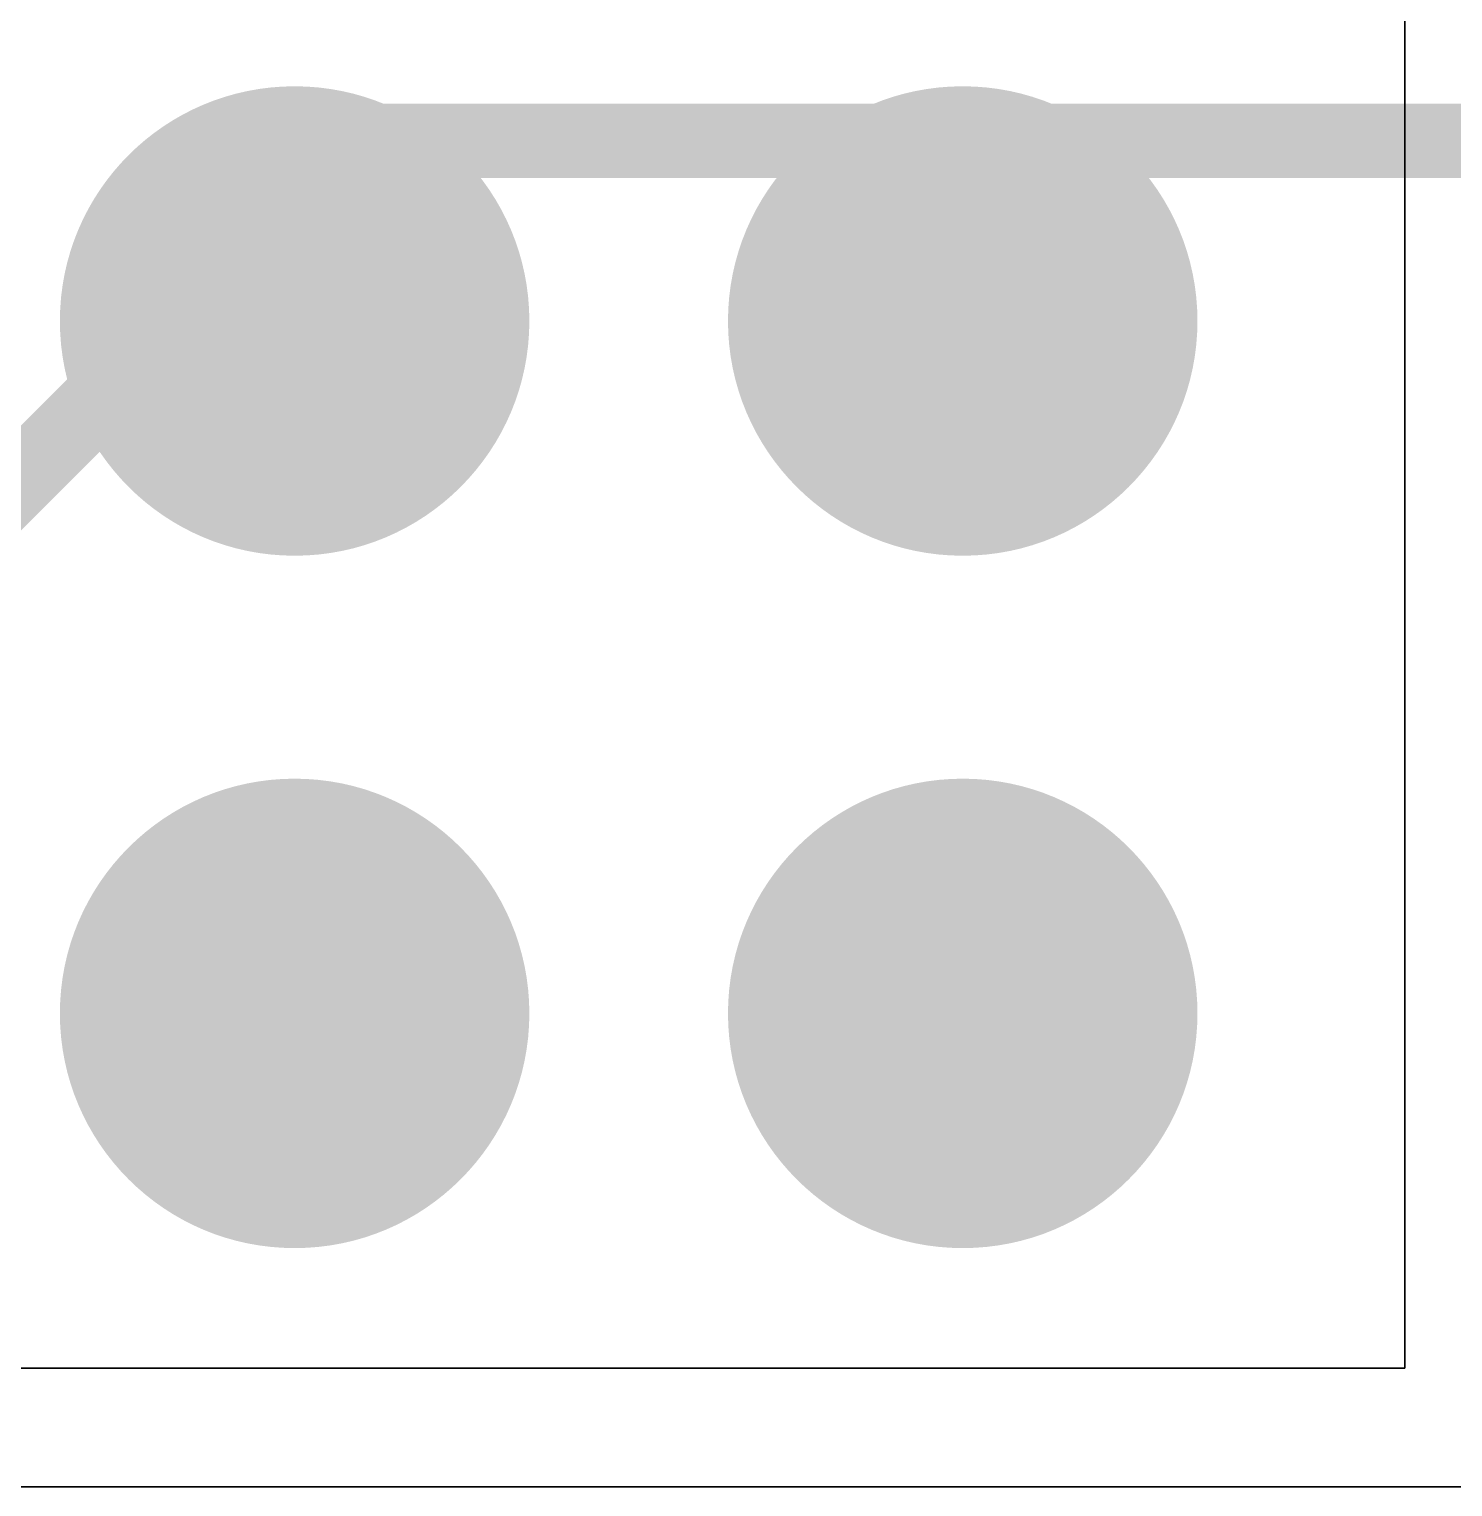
# Model space of a CAD drawing. Header units: inches. Extents: x -3 to 5259, y -3 to 5282.
# Drawn here: x 139.703 to 142.139, y 93.932 to 96.426 of the extents above; entities that cross this region are included whole.
import ezdxf

# ---------------------------------------------------------------- set-up
doc = ezdxf.new("R2010")
doc.units = ezdxf.units.IN
for name, color, linetype in [('Bottom Layer', 5, 'Continuous'), ('Bottom Solder', 6, 'Continuous'), ('Drill Drawing', 1, 'Continuous'), ('Layer 1', 16, 'Continuous'), ('Layer 2', 76, 'Continuous'), ('Top Layer', 1, 'Continuous'), ('Top Overlay', 2, 'Continuous'), ('Top Solder', 216, 'Continuous'), ('Via Holes', 16, 'Continuous')]:
    doc.layers.add(name, color=color, linetype=linetype)

# ---------------------------------------------------------------- blocks, each defined once
blk = doc.blocks.new('RVT1H470M0607_280')
at = {"layer": 'Top Overlay'}
for points in [[(-3.3334, 1.8288, 0.127, 0.127, 0), (-1.8348, 3.3274, 0.127, 0.127, 0)], [(-1.8348, 3.3274, 0.127, 0.127, 0), (3.3214, 3.3274, 0.127, 0.127, 0)]]:
    blk.add_lwpolyline(points, format="xyseb", dxfattribs=at)
blk.add_lwpolyline([(-1.8665, 3.3274, 0.0635, 0.0635, 1), (-1.803, 3.3274, 0.0635, 0.0635, 1)], format="xyseb", close=True, dxfattribs=at)
blk.add_lwpolyline([(-1.8665, 3.3274, 0.0635, 0.0635, 1), (-1.803, 3.3274, 0.0635, 0.0635, 1)], format="xyseb", close=True, dxfattribs=at)

msp = doc.modelspace()

# ---------------------------------------------------------------- hatches: boundary and pattern name
at = {"layer": 'Bottom Layer'}
h = msp.add_hatch(color=5, dxfattribs=at)
edge = h.paths.add_edge_path()
edge.add_arc((140.1572, 95.9267), 0.3, 0, 360)
h = msp.add_hatch(color=5, dxfattribs=at)
edge = h.paths.add_edge_path()
edge.add_arc((141.3002, 95.9267), 0.3, 0, 360)
h = msp.add_hatch(color=5, dxfattribs=at)
edge = h.paths.add_edge_path()
edge.add_arc((140.1572, 94.742), 0.3, 0, 360)
h = msp.add_hatch(color=5, dxfattribs=at)
edge = h.paths.add_edge_path()
edge.add_arc((141.3002, 94.742), 0.3, 0, 360)
at = {"layer": 'Bottom Solder'}
h = msp.add_hatch(color=6, dxfattribs=at)
edge = h.paths.add_edge_path()
edge.add_arc((140.1572, 95.9267), 0.4016, 0, 360)
h = msp.add_hatch(color=6, dxfattribs=at)
edge = h.paths.add_edge_path()
edge.add_arc((141.3002, 95.9267), 0.4016, 0, 360)
h = msp.add_hatch(color=6, dxfattribs=at)
edge = h.paths.add_edge_path()
edge.add_arc((140.1572, 94.742), 0.4016, 0, 360)
h = msp.add_hatch(color=6, dxfattribs=at)
edge = h.paths.add_edge_path()
edge.add_arc((141.3002, 94.742), 0.4016, 0, 360)
at = {"layer": 'Layer 1'}
h = msp.add_hatch(color=16, dxfattribs=at)
edge = h.paths.add_edge_path()
edge.add_arc((140.1572, 95.9267), 0.3, 0, 360)
h = msp.add_hatch(color=16, dxfattribs=at)
edge = h.paths.add_edge_path()
edge.add_arc((141.3002, 95.9267), 0.3, 0, 360)
h = msp.add_hatch(color=16, dxfattribs=at)
edge = h.paths.add_edge_path()
edge.add_arc((140.1572, 94.742), 0.3, 0, 360)
h = msp.add_hatch(color=16, dxfattribs=at)
edge = h.paths.add_edge_path()
edge.add_arc((141.3002, 94.742), 0.3, 0, 360)
at = {"layer": 'Layer 2'}
h = msp.add_hatch(color=76, dxfattribs=at)
edge = h.paths.add_edge_path()
edge.add_arc((140.1572, 95.9267), 0.3, 0, 360)
h = msp.add_hatch(color=76, dxfattribs=at)
edge = h.paths.add_edge_path()
edge.add_arc((141.3002, 95.9267), 0.3, 0, 360)
h = msp.add_hatch(color=76, dxfattribs=at)
edge = h.paths.add_edge_path()
edge.add_arc((140.1572, 94.742), 0.3, 0, 360)
h = msp.add_hatch(color=76, dxfattribs=at)
edge = h.paths.add_edge_path()
edge.add_arc((141.3002, 94.742), 0.3, 0, 360)
at = {"layer": 'Top Layer'}
h = msp.add_hatch(color=1, dxfattribs=at)
edge = h.paths.add_edge_path()
edge.add_arc((140.1572, 95.9267), 0.3, 0, 360)
h = msp.add_hatch(color=1, dxfattribs=at)
edge = h.paths.add_edge_path()
edge.add_arc((141.3002, 95.9267), 0.3, 0, 360)
h = msp.add_hatch(color=1, dxfattribs=at)
edge = h.paths.add_edge_path()
edge.add_arc((140.1572, 94.742), 0.3, 0, 360)
h = msp.add_hatch(color=1, dxfattribs=at)
edge = h.paths.add_edge_path()
edge.add_arc((141.3002, 94.742), 0.3, 0, 360)
at = {"layer": 'Top Solder'}
h = msp.add_hatch(color=216, dxfattribs=at)
edge = h.paths.add_edge_path()
edge.add_arc((140.1572, 95.9267), 0.4016, 0, 360)
h = msp.add_hatch(color=216, dxfattribs=at)
edge = h.paths.add_edge_path()
edge.add_arc((141.3002, 95.9267), 0.4016, 0, 360)
h = msp.add_hatch(color=216, dxfattribs=at)
edge = h.paths.add_edge_path()
edge.add_arc((140.1572, 94.742), 0.4016, 0, 360)
h = msp.add_hatch(color=216, dxfattribs=at)
edge = h.paths.add_edge_path()
edge.add_arc((141.3002, 94.742), 0.4016, 0, 360)
at = {"layer": 'Via Holes'}
h = msp.add_hatch(color=7, dxfattribs=at)
edge = h.paths.add_edge_path()
edge.add_arc((140.1572, 95.9267), 0.15, 0, 360)
h = msp.add_hatch(color=7, dxfattribs=at)
edge = h.paths.add_edge_path()
edge.add_arc((141.3002, 95.9267), 0.15, 0, 360)
h = msp.add_hatch(color=7, dxfattribs=at)
edge = h.paths.add_edge_path()
edge.add_arc((140.1572, 94.742), 0.15, 0, 360)
h = msp.add_hatch(color=7, dxfattribs=at)
edge = h.paths.add_edge_path()
edge.add_arc((141.3002, 94.742), 0.15, 0, 360)

# ---------------------------------------------------------------- linework, layer by layer
at = {"layer": 'Bottom Layer'}
for p, q in [((142.0563, 97.7185), (142.0563, 94.1348)), ((142.0563, 94.1348), (142.0563, 97.7185)), ((142.0563, 94.1348), (142.0563, 97.7185)), ((142.0563, 94.1348), (137.3499, 94.1348)), ((137.3499, 94.1348), (142.0563, 94.1348)), ((137.3499, 94.1348), (142.0563, 94.1348))]:
    msp.add_line(p, q, dxfattribs=at)
at = {"layer": 'Drill Drawing'}
for points in [[(140.0302, 96.0537, 0.0508, 0.0508, 0), (140.0302, 96.1807, 0.0508, 0.0508, 0)], [(140.0302, 96.1807, 0.0508, 0.0508, 0), (140.2842, 96.1807, 0.0508, 0.0508, 0)], [(140.2842, 96.0537, 0.0508, 0.0508, 0), (140.2842, 96.1807, 0.0508, 0.0508, 0)], [(141.1732, 96.0537, 0.0508, 0.0508, 0), (141.1732, 96.1807, 0.0508, 0.0508, 0)], [(141.1732, 96.1807, 0.0508, 0.0508, 0), (141.4272, 96.1807, 0.0508, 0.0508, 0)], [(141.4272, 96.0537, 0.0508, 0.0508, 0), (141.4272, 96.1807, 0.0508, 0.0508, 0)], [(140.081, 96.0029, 0.0508, 0.0508, 0), (140.081, 96.0791, 0.0508, 0.0508, 0)], [(140.081, 96.0791, 0.0508, 0.0508, 0), (140.2334, 96.0791, 0.0508, 0.0508, 0)], [(140.2334, 96.0029, 0.0508, 0.0508, 0), (140.2334, 96.0791, 0.0508, 0.0508, 0)], [(141.224, 96.0029, 0.0508, 0.0508, 0), (141.224, 96.0791, 0.0508, 0.0508, 0)], [(141.224, 96.0791, 0.0508, 0.0508, 0), (141.3764, 96.0791, 0.0508, 0.0508, 0)], [(141.3764, 96.0029, 0.0508, 0.0508, 0), (141.3764, 96.0791, 0.0508, 0.0508, 0)], [(139.9032, 95.7997, 0.0508, 0.0508, 0), (139.9032, 96.0537, 0.0508, 0.0508, 0)], [(139.9032, 96.0537, 0.0508, 0.0508, 0), (140.0302, 96.0537, 0.0508, 0.0508, 0)], [(140.2842, 96.0537, 0.0508, 0.0508, 0), (140.4112, 96.0537, 0.0508, 0.0508, 0)], [(140.4112, 95.7997, 0.0508, 0.0508, 0), (140.4112, 96.0537, 0.0508, 0.0508, 0)], [(141.0462, 95.7997, 0.0508, 0.0508, 0), (141.0462, 96.0537, 0.0508, 0.0508, 0)], [(141.0462, 96.0537, 0.0508, 0.0508, 0), (141.1732, 96.0537, 0.0508, 0.0508, 0)], [(141.4272, 96.0537, 0.0508, 0.0508, 0), (141.5542, 96.0537, 0.0508, 0.0508, 0)], [(141.5542, 95.7997, 0.0508, 0.0508, 0), (141.5542, 96.0537, 0.0508, 0.0508, 0)], [(140.0048, 95.8505, 0.0508, 0.0508, 0), (140.0048, 96.0029, 0.0508, 0.0508, 0)], [(140.0048, 96.0029, 0.0508, 0.0508, 0), (140.081, 96.0029, 0.0508, 0.0508, 0)], [(140.2334, 96.0029, 0.0508, 0.0508, 0), (140.3096, 96.0029, 0.0508, 0.0508, 0)], [(140.3096, 95.8505, 0.0508, 0.0508, 0), (140.3096, 96.0029, 0.0508, 0.0508, 0)], [(141.1478, 95.8505, 0.0508, 0.0508, 0), (141.1478, 96.0029, 0.0508, 0.0508, 0)], [(141.1478, 96.0029, 0.0508, 0.0508, 0), (141.224, 96.0029, 0.0508, 0.0508, 0)], [(141.3764, 96.0029, 0.0508, 0.0508, 0), (141.4526, 96.0029, 0.0508, 0.0508, 0)], [(141.4526, 95.8505, 0.0508, 0.0508, 0), (141.4526, 96.0029, 0.0508, 0.0508, 0)], [(140.0048, 95.8505, 0.0508, 0.0508, 0), (140.081, 95.8505, 0.0508, 0.0508, 0)], [(140.081, 95.7743, 0.0508, 0.0508, 0), (140.081, 95.8505, 0.0508, 0.0508, 0)], [(140.2334, 95.8505, 0.0508, 0.0508, 0), (140.3096, 95.8505, 0.0508, 0.0508, 0)], [(140.2334, 95.7743, 0.0508, 0.0508, 0), (140.2334, 95.8505, 0.0508, 0.0508, 0)], [(141.1478, 95.8505, 0.0508, 0.0508, 0), (141.224, 95.8505, 0.0508, 0.0508, 0)], [(141.224, 95.7743, 0.0508, 0.0508, 0), (141.224, 95.8505, 0.0508, 0.0508, 0)], [(141.3764, 95.8505, 0.0508, 0.0508, 0), (141.4526, 95.8505, 0.0508, 0.0508, 0)], [(141.3764, 95.7743, 0.0508, 0.0508, 0), (141.3764, 95.8505, 0.0508, 0.0508, 0)], [(139.9032, 95.7997, 0.0508, 0.0508, 0), (140.0302, 95.7997, 0.0508, 0.0508, 0)], [(140.0302, 95.6727, 0.0508, 0.0508, 0), (140.0302, 95.7997, 0.0508, 0.0508, 0)], [(140.2842, 95.7997, 0.0508, 0.0508, 0), (140.4112, 95.7997, 0.0508, 0.0508, 0)], [(140.2842, 95.6727, 0.0508, 0.0508, 0), (140.2842, 95.7997, 0.0508, 0.0508, 0)], [(141.0462, 95.7997, 0.0508, 0.0508, 0), (141.1732, 95.7997, 0.0508, 0.0508, 0)], [(141.1732, 95.6727, 0.0508, 0.0508, 0), (141.1732, 95.7997, 0.0508, 0.0508, 0)], [(141.4272, 95.7997, 0.0508, 0.0508, 0), (141.5542, 95.7997, 0.0508, 0.0508, 0)], [(141.4272, 95.6727, 0.0508, 0.0508, 0), (141.4272, 95.7997, 0.0508, 0.0508, 0)], [(140.081, 95.7743, 0.0508, 0.0508, 0), (140.2334, 95.7743, 0.0508, 0.0508, 0)], [(141.224, 95.7743, 0.0508, 0.0508, 0), (141.3764, 95.7743, 0.0508, 0.0508, 0)], [(140.0302, 95.6727, 0.0508, 0.0508, 0), (140.2842, 95.6727, 0.0508, 0.0508, 0)], [(141.1732, 95.6727, 0.0508, 0.0508, 0), (141.4272, 95.6727, 0.0508, 0.0508, 0)], [(140.0302, 94.869, 0.0508, 0.0508, 0), (140.0302, 94.996, 0.0508, 0.0508, 0)], [(140.0302, 94.996, 0.0508, 0.0508, 0), (140.2842, 94.996, 0.0508, 0.0508, 0)], [(140.2842, 94.869, 0.0508, 0.0508, 0), (140.2842, 94.996, 0.0508, 0.0508, 0)], [(141.1732, 94.869, 0.0508, 0.0508, 0), (141.1732, 94.996, 0.0508, 0.0508, 0)], [(141.1732, 94.996, 0.0508, 0.0508, 0), (141.4272, 94.996, 0.0508, 0.0508, 0)], [(141.4272, 94.869, 0.0508, 0.0508, 0), (141.4272, 94.996, 0.0508, 0.0508, 0)], [(140.081, 94.8182, 0.0508, 0.0508, 0), (140.081, 94.8944, 0.0508, 0.0508, 0)], [(140.081, 94.8944, 0.0508, 0.0508, 0), (140.2334, 94.8944, 0.0508, 0.0508, 0)], [(140.2334, 94.8182, 0.0508, 0.0508, 0), (140.2334, 94.8944, 0.0508, 0.0508, 0)], [(141.224, 94.8182, 0.0508, 0.0508, 0), (141.224, 94.8944, 0.0508, 0.0508, 0)], [(141.224, 94.8944, 0.0508, 0.0508, 0), (141.3764, 94.8944, 0.0508, 0.0508, 0)], [(141.3764, 94.8182, 0.0508, 0.0508, 0), (141.3764, 94.8944, 0.0508, 0.0508, 0)], [(139.9032, 94.615, 0.0508, 0.0508, 0), (139.9032, 94.869, 0.0508, 0.0508, 0)], [(139.9032, 94.869, 0.0508, 0.0508, 0), (140.0302, 94.869, 0.0508, 0.0508, 0)], [(140.2842, 94.869, 0.0508, 0.0508, 0), (140.4112, 94.869, 0.0508, 0.0508, 0)], [(140.4112, 94.615, 0.0508, 0.0508, 0), (140.4112, 94.869, 0.0508, 0.0508, 0)], [(141.0462, 94.615, 0.0508, 0.0508, 0), (141.0462, 94.869, 0.0508, 0.0508, 0)], [(141.0462, 94.869, 0.0508, 0.0508, 0), (141.1732, 94.869, 0.0508, 0.0508, 0)], [(141.4272, 94.869, 0.0508, 0.0508, 0), (141.5542, 94.869, 0.0508, 0.0508, 0)], [(141.5542, 94.615, 0.0508, 0.0508, 0), (141.5542, 94.869, 0.0508, 0.0508, 0)], [(140.0048, 94.6658, 0.0508, 0.0508, 0), (140.0048, 94.8182, 0.0508, 0.0508, 0)], [(140.0048, 94.8182, 0.0508, 0.0508, 0), (140.081, 94.8182, 0.0508, 0.0508, 0)], [(140.2334, 94.8182, 0.0508, 0.0508, 0), (140.3096, 94.8182, 0.0508, 0.0508, 0)], [(140.3096, 94.6658, 0.0508, 0.0508, 0), (140.3096, 94.8182, 0.0508, 0.0508, 0)], [(141.1478, 94.6658, 0.0508, 0.0508, 0), (141.1478, 94.8182, 0.0508, 0.0508, 0)], [(141.1478, 94.8182, 0.0508, 0.0508, 0), (141.224, 94.8182, 0.0508, 0.0508, 0)], [(141.3764, 94.8182, 0.0508, 0.0508, 0), (141.4526, 94.8182, 0.0508, 0.0508, 0)], [(141.4526, 94.6658, 0.0508, 0.0508, 0), (141.4526, 94.8182, 0.0508, 0.0508, 0)], [(140.0048, 94.6658, 0.0508, 0.0508, 0), (140.081, 94.6658, 0.0508, 0.0508, 0)], [(140.081, 94.5896, 0.0508, 0.0508, 0), (140.081, 94.6658, 0.0508, 0.0508, 0)], [(140.2334, 94.6658, 0.0508, 0.0508, 0), (140.3096, 94.6658, 0.0508, 0.0508, 0)], [(140.2334, 94.5896, 0.0508, 0.0508, 0), (140.2334, 94.6658, 0.0508, 0.0508, 0)], [(141.1478, 94.6658, 0.0508, 0.0508, 0), (141.224, 94.6658, 0.0508, 0.0508, 0)], [(141.224, 94.5896, 0.0508, 0.0508, 0), (141.224, 94.6658, 0.0508, 0.0508, 0)], [(141.3764, 94.6658, 0.0508, 0.0508, 0), (141.4526, 94.6658, 0.0508, 0.0508, 0)], [(141.3764, 94.5896, 0.0508, 0.0508, 0), (141.3764, 94.6658, 0.0508, 0.0508, 0)], [(139.9032, 94.615, 0.0508, 0.0508, 0), (140.0302, 94.615, 0.0508, 0.0508, 0)], [(140.0302, 94.488, 0.0508, 0.0508, 0), (140.0302, 94.615, 0.0508, 0.0508, 0)], [(140.2842, 94.615, 0.0508, 0.0508, 0), (140.4112, 94.615, 0.0508, 0.0508, 0)], [(140.2842, 94.488, 0.0508, 0.0508, 0), (140.2842, 94.615, 0.0508, 0.0508, 0)], [(141.0462, 94.615, 0.0508, 0.0508, 0), (141.1732, 94.615, 0.0508, 0.0508, 0)], [(141.1732, 94.488, 0.0508, 0.0508, 0), (141.1732, 94.615, 0.0508, 0.0508, 0)], [(141.4272, 94.615, 0.0508, 0.0508, 0), (141.5542, 94.615, 0.0508, 0.0508, 0)], [(141.4272, 94.488, 0.0508, 0.0508, 0), (141.4272, 94.615, 0.0508, 0.0508, 0)], [(140.081, 94.5896, 0.0508, 0.0508, 0), (140.2334, 94.5896, 0.0508, 0.0508, 0)], [(141.224, 94.5896, 0.0508, 0.0508, 0), (141.3764, 94.5896, 0.0508, 0.0508, 0)], [(140.0302, 94.488, 0.0508, 0.0508, 0), (140.2842, 94.488, 0.0508, 0.0508, 0)], [(141.1732, 94.488, 0.0508, 0.0508, 0), (141.4272, 94.488, 0.0508, 0.0508, 0)]]:
    msp.add_lwpolyline(points, format="xyseb", dxfattribs=at)
for points in [[(140.0175, 96.1807, 0.0254, 0.0254, 1), (140.0429, 96.1807, 0.0254, 0.0254, 1)], [(140.0175, 96.1807, 0.0254, 0.0254, 1), (140.0429, 96.1807, 0.0254, 0.0254, 1)], [(140.2715, 96.1807, 0.0254, 0.0254, 1), (140.2969, 96.1807, 0.0254, 0.0254, 1)], [(140.2715, 96.1807, 0.0254, 0.0254, 1), (140.2969, 96.1807, 0.0254, 0.0254, 1)], [(141.1605, 96.1807, 0.0254, 0.0254, 1), (141.1859, 96.1807, 0.0254, 0.0254, 1)], [(141.1605, 96.1807, 0.0254, 0.0254, 1), (141.1859, 96.1807, 0.0254, 0.0254, 1)], [(141.4145, 96.1807, 0.0254, 0.0254, 1), (141.4399, 96.1807, 0.0254, 0.0254, 1)], [(141.4145, 96.1807, 0.0254, 0.0254, 1), (141.4399, 96.1807, 0.0254, 0.0254, 1)], [(140.0683, 96.0791, 0.0254, 0.0254, 1), (140.0937, 96.0791, 0.0254, 0.0254, 1)], [(140.0683, 96.0791, 0.0254, 0.0254, 1), (140.0937, 96.0791, 0.0254, 0.0254, 1)], [(140.2207, 96.0791, 0.0254, 0.0254, 1), (140.2461, 96.0791, 0.0254, 0.0254, 1)], [(140.2207, 96.0791, 0.0254, 0.0254, 1), (140.2461, 96.0791, 0.0254, 0.0254, 1)], [(141.2113, 96.0791, 0.0254, 0.0254, 1), (141.2367, 96.0791, 0.0254, 0.0254, 1)], [(141.2113, 96.0791, 0.0254, 0.0254, 1), (141.2367, 96.0791, 0.0254, 0.0254, 1)], [(141.3637, 96.0791, 0.0254, 0.0254, 1), (141.3891, 96.0791, 0.0254, 0.0254, 1)], [(141.3637, 96.0791, 0.0254, 0.0254, 1), (141.3891, 96.0791, 0.0254, 0.0254, 1)], [(139.8905, 96.0537, 0.0254, 0.0254, 1), (139.9159, 96.0537, 0.0254, 0.0254, 1)], [(139.8905, 96.0537, 0.0254, 0.0254, 1), (139.9159, 96.0537, 0.0254, 0.0254, 1)], [(140.0175, 96.0537, 0.0254, 0.0254, 1), (140.0429, 96.0537, 0.0254, 0.0254, 1)], [(140.0175, 96.0537, 0.0254, 0.0254, 1), (140.0429, 96.0537, 0.0254, 0.0254, 1)], [(140.2715, 96.0537, 0.0254, 0.0254, 1), (140.2969, 96.0537, 0.0254, 0.0254, 1)], [(140.2715, 96.0537, 0.0254, 0.0254, 1), (140.2969, 96.0537, 0.0254, 0.0254, 1)], [(140.3985, 96.0537, 0.0254, 0.0254, 1), (140.4239, 96.0537, 0.0254, 0.0254, 1)], [(140.3985, 96.0537, 0.0254, 0.0254, 1), (140.4239, 96.0537, 0.0254, 0.0254, 1)], [(141.0335, 96.0537, 0.0254, 0.0254, 1), (141.0589, 96.0537, 0.0254, 0.0254, 1)], [(141.0335, 96.0537, 0.0254, 0.0254, 1), (141.0589, 96.0537, 0.0254, 0.0254, 1)], [(141.1605, 96.0537, 0.0254, 0.0254, 1), (141.1859, 96.0537, 0.0254, 0.0254, 1)], [(141.1605, 96.0537, 0.0254, 0.0254, 1), (141.1859, 96.0537, 0.0254, 0.0254, 1)], [(141.4145, 96.0537, 0.0254, 0.0254, 1), (141.4399, 96.0537, 0.0254, 0.0254, 1)], [(141.4145, 96.0537, 0.0254, 0.0254, 1), (141.4399, 96.0537, 0.0254, 0.0254, 1)], [(141.5415, 96.0537, 0.0254, 0.0254, 1), (141.5669, 96.0537, 0.0254, 0.0254, 1)], [(141.5415, 96.0537, 0.0254, 0.0254, 1), (141.5669, 96.0537, 0.0254, 0.0254, 1)], [(139.9921, 96.0029, 0.0254, 0.0254, 1), (140.0175, 96.0029, 0.0254, 0.0254, 1)], [(139.9921, 96.0029, 0.0254, 0.0254, 1), (140.0175, 96.0029, 0.0254, 0.0254, 1)], [(140.0683, 96.0029, 0.0254, 0.0254, 1), (140.0937, 96.0029, 0.0254, 0.0254, 1)], [(140.0683, 96.0029, 0.0254, 0.0254, 1), (140.0937, 96.0029, 0.0254, 0.0254, 1)], [(140.2207, 96.0029, 0.0254, 0.0254, 1), (140.2461, 96.0029, 0.0254, 0.0254, 1)], [(140.2207, 96.0029, 0.0254, 0.0254, 1), (140.2461, 96.0029, 0.0254, 0.0254, 1)], [(140.2969, 96.0029, 0.0254, 0.0254, 1), (140.3223, 96.0029, 0.0254, 0.0254, 1)], [(140.2969, 96.0029, 0.0254, 0.0254, 1), (140.3223, 96.0029, 0.0254, 0.0254, 1)], [(141.1351, 96.0029, 0.0254, 0.0254, 1), (141.1605, 96.0029, 0.0254, 0.0254, 1)], [(141.1351, 96.0029, 0.0254, 0.0254, 1), (141.1605, 96.0029, 0.0254, 0.0254, 1)], [(141.2113, 96.0029, 0.0254, 0.0254, 1), (141.2367, 96.0029, 0.0254, 0.0254, 1)], [(141.2113, 96.0029, 0.0254, 0.0254, 1), (141.2367, 96.0029, 0.0254, 0.0254, 1)], [(141.3637, 96.0029, 0.0254, 0.0254, 1), (141.3891, 96.0029, 0.0254, 0.0254, 1)], [(141.3637, 96.0029, 0.0254, 0.0254, 1), (141.3891, 96.0029, 0.0254, 0.0254, 1)], [(141.4399, 96.0029, 0.0254, 0.0254, 1), (141.4653, 96.0029, 0.0254, 0.0254, 1)], [(141.4399, 96.0029, 0.0254, 0.0254, 1), (141.4653, 96.0029, 0.0254, 0.0254, 1)], [(139.9921, 95.8505, 0.0254, 0.0254, 1), (140.0175, 95.8505, 0.0254, 0.0254, 1)], [(139.9921, 95.8505, 0.0254, 0.0254, 1), (140.0175, 95.8505, 0.0254, 0.0254, 1)], [(140.0683, 95.8505, 0.0254, 0.0254, 1), (140.0937, 95.8505, 0.0254, 0.0254, 1)], [(140.0683, 95.8505, 0.0254, 0.0254, 1), (140.0937, 95.8505, 0.0254, 0.0254, 1)], [(140.2207, 95.8505, 0.0254, 0.0254, 1), (140.2461, 95.8505, 0.0254, 0.0254, 1)], [(140.2207, 95.8505, 0.0254, 0.0254, 1), (140.2461, 95.8505, 0.0254, 0.0254, 1)], [(140.2969, 95.8505, 0.0254, 0.0254, 1), (140.3223, 95.8505, 0.0254, 0.0254, 1)], [(140.2969, 95.8505, 0.0254, 0.0254, 1), (140.3223, 95.8505, 0.0254, 0.0254, 1)], [(141.1351, 95.8505, 0.0254, 0.0254, 1), (141.1605, 95.8505, 0.0254, 0.0254, 1)], [(141.1351, 95.8505, 0.0254, 0.0254, 1), (141.1605, 95.8505, 0.0254, 0.0254, 1)], [(141.2113, 95.8505, 0.0254, 0.0254, 1), (141.2367, 95.8505, 0.0254, 0.0254, 1)], [(141.2113, 95.8505, 0.0254, 0.0254, 1), (141.2367, 95.8505, 0.0254, 0.0254, 1)], [(141.3637, 95.8505, 0.0254, 0.0254, 1), (141.3891, 95.8505, 0.0254, 0.0254, 1)], [(141.3637, 95.8505, 0.0254, 0.0254, 1), (141.3891, 95.8505, 0.0254, 0.0254, 1)], [(141.4399, 95.8505, 0.0254, 0.0254, 1), (141.4653, 95.8505, 0.0254, 0.0254, 1)], [(141.4399, 95.8505, 0.0254, 0.0254, 1), (141.4653, 95.8505, 0.0254, 0.0254, 1)], [(139.8905, 95.7997, 0.0254, 0.0254, 1), (139.9159, 95.7997, 0.0254, 0.0254, 1)], [(139.8905, 95.7997, 0.0254, 0.0254, 1), (139.9159, 95.7997, 0.0254, 0.0254, 1)], [(140.0175, 95.7997, 0.0254, 0.0254, 1), (140.0429, 95.7997, 0.0254, 0.0254, 1)], [(140.0175, 95.7997, 0.0254, 0.0254, 1), (140.0429, 95.7997, 0.0254, 0.0254, 1)], [(140.2715, 95.7997, 0.0254, 0.0254, 1), (140.2969, 95.7997, 0.0254, 0.0254, 1)], [(140.2715, 95.7997, 0.0254, 0.0254, 1), (140.2969, 95.7997, 0.0254, 0.0254, 1)], [(140.3985, 95.7997, 0.0254, 0.0254, 1), (140.4239, 95.7997, 0.0254, 0.0254, 1)], [(140.3985, 95.7997, 0.0254, 0.0254, 1), (140.4239, 95.7997, 0.0254, 0.0254, 1)], [(141.0335, 95.7997, 0.0254, 0.0254, 1), (141.0589, 95.7997, 0.0254, 0.0254, 1)], [(141.0335, 95.7997, 0.0254, 0.0254, 1), (141.0589, 95.7997, 0.0254, 0.0254, 1)], [(141.1605, 95.7997, 0.0254, 0.0254, 1), (141.1859, 95.7997, 0.0254, 0.0254, 1)], [(141.1605, 95.7997, 0.0254, 0.0254, 1), (141.1859, 95.7997, 0.0254, 0.0254, 1)], [(141.4145, 95.7997, 0.0254, 0.0254, 1), (141.4399, 95.7997, 0.0254, 0.0254, 1)], [(141.4145, 95.7997, 0.0254, 0.0254, 1), (141.4399, 95.7997, 0.0254, 0.0254, 1)], [(141.5415, 95.7997, 0.0254, 0.0254, 1), (141.5669, 95.7997, 0.0254, 0.0254, 1)], [(141.5415, 95.7997, 0.0254, 0.0254, 1), (141.5669, 95.7997, 0.0254, 0.0254, 1)], [(140.0683, 95.7743, 0.0254, 0.0254, 1), (140.0937, 95.7743, 0.0254, 0.0254, 1)], [(140.0683, 95.7743, 0.0254, 0.0254, 1), (140.0937, 95.7743, 0.0254, 0.0254, 1)], [(140.2207, 95.7743, 0.0254, 0.0254, 1), (140.2461, 95.7743, 0.0254, 0.0254, 1)], [(140.2207, 95.7743, 0.0254, 0.0254, 1), (140.2461, 95.7743, 0.0254, 0.0254, 1)], [(141.2113, 95.7743, 0.0254, 0.0254, 1), (141.2367, 95.7743, 0.0254, 0.0254, 1)], [(141.2113, 95.7743, 0.0254, 0.0254, 1), (141.2367, 95.7743, 0.0254, 0.0254, 1)], [(141.3637, 95.7743, 0.0254, 0.0254, 1), (141.3891, 95.7743, 0.0254, 0.0254, 1)], [(141.3637, 95.7743, 0.0254, 0.0254, 1), (141.3891, 95.7743, 0.0254, 0.0254, 1)], [(140.0175, 95.6727, 0.0254, 0.0254, 1), (140.0429, 95.6727, 0.0254, 0.0254, 1)], [(140.0175, 95.6727, 0.0254, 0.0254, 1), (140.0429, 95.6727, 0.0254, 0.0254, 1)], [(140.2715, 95.6727, 0.0254, 0.0254, 1), (140.2969, 95.6727, 0.0254, 0.0254, 1)], [(140.2715, 95.6727, 0.0254, 0.0254, 1), (140.2969, 95.6727, 0.0254, 0.0254, 1)], [(141.1605, 95.6727, 0.0254, 0.0254, 1), (141.1859, 95.6727, 0.0254, 0.0254, 1)], [(141.1605, 95.6727, 0.0254, 0.0254, 1), (141.1859, 95.6727, 0.0254, 0.0254, 1)], [(141.4145, 95.6727, 0.0254, 0.0254, 1), (141.4399, 95.6727, 0.0254, 0.0254, 1)], [(141.4145, 95.6727, 0.0254, 0.0254, 1), (141.4399, 95.6727, 0.0254, 0.0254, 1)], [(140.0175, 94.996, 0.0254, 0.0254, 1), (140.0429, 94.996, 0.0254, 0.0254, 1)], [(140.0175, 94.996, 0.0254, 0.0254, 1), (140.0429, 94.996, 0.0254, 0.0254, 1)], [(140.2715, 94.996, 0.0254, 0.0254, 1), (140.2969, 94.996, 0.0254, 0.0254, 1)], [(140.2715, 94.996, 0.0254, 0.0254, 1), (140.2969, 94.996, 0.0254, 0.0254, 1)], [(141.1605, 94.996, 0.0254, 0.0254, 1), (141.1859, 94.996, 0.0254, 0.0254, 1)], [(141.1605, 94.996, 0.0254, 0.0254, 1), (141.1859, 94.996, 0.0254, 0.0254, 1)], [(141.4145, 94.996, 0.0254, 0.0254, 1), (141.4399, 94.996, 0.0254, 0.0254, 1)], [(141.4145, 94.996, 0.0254, 0.0254, 1), (141.4399, 94.996, 0.0254, 0.0254, 1)], [(140.0683, 94.8944, 0.0254, 0.0254, 1), (140.0937, 94.8944, 0.0254, 0.0254, 1)], [(140.0683, 94.8944, 0.0254, 0.0254, 1), (140.0937, 94.8944, 0.0254, 0.0254, 1)], [(140.2207, 94.8944, 0.0254, 0.0254, 1), (140.2461, 94.8944, 0.0254, 0.0254, 1)], [(140.2207, 94.8944, 0.0254, 0.0254, 1), (140.2461, 94.8944, 0.0254, 0.0254, 1)], [(141.2113, 94.8944, 0.0254, 0.0254, 1), (141.2367, 94.8944, 0.0254, 0.0254, 1)], [(141.2113, 94.8944, 0.0254, 0.0254, 1), (141.2367, 94.8944, 0.0254, 0.0254, 1)], [(141.3637, 94.8944, 0.0254, 0.0254, 1), (141.3891, 94.8944, 0.0254, 0.0254, 1)], [(141.3637, 94.8944, 0.0254, 0.0254, 1), (141.3891, 94.8944, 0.0254, 0.0254, 1)], [(139.8905, 94.869, 0.0254, 0.0254, 1), (139.9159, 94.869, 0.0254, 0.0254, 1)], [(139.8905, 94.869, 0.0254, 0.0254, 1), (139.9159, 94.869, 0.0254, 0.0254, 1)], [(140.0175, 94.869, 0.0254, 0.0254, 1), (140.0429, 94.869, 0.0254, 0.0254, 1)], [(140.0175, 94.869, 0.0254, 0.0254, 1), (140.0429, 94.869, 0.0254, 0.0254, 1)], [(140.2715, 94.869, 0.0254, 0.0254, 1), (140.2969, 94.869, 0.0254, 0.0254, 1)], [(140.2715, 94.869, 0.0254, 0.0254, 1), (140.2969, 94.869, 0.0254, 0.0254, 1)], [(140.3985, 94.869, 0.0254, 0.0254, 1), (140.4239, 94.869, 0.0254, 0.0254, 1)], [(140.3985, 94.869, 0.0254, 0.0254, 1), (140.4239, 94.869, 0.0254, 0.0254, 1)], [(141.0335, 94.869, 0.0254, 0.0254, 1), (141.0589, 94.869, 0.0254, 0.0254, 1)], [(141.0335, 94.869, 0.0254, 0.0254, 1), (141.0589, 94.869, 0.0254, 0.0254, 1)], [(141.1605, 94.869, 0.0254, 0.0254, 1), (141.1859, 94.869, 0.0254, 0.0254, 1)], [(141.1605, 94.869, 0.0254, 0.0254, 1), (141.1859, 94.869, 0.0254, 0.0254, 1)], [(141.4145, 94.869, 0.0254, 0.0254, 1), (141.4399, 94.869, 0.0254, 0.0254, 1)], [(141.4145, 94.869, 0.0254, 0.0254, 1), (141.4399, 94.869, 0.0254, 0.0254, 1)], [(141.5415, 94.869, 0.0254, 0.0254, 1), (141.5669, 94.869, 0.0254, 0.0254, 1)], [(141.5415, 94.869, 0.0254, 0.0254, 1), (141.5669, 94.869, 0.0254, 0.0254, 1)], [(139.9921, 94.8182, 0.0254, 0.0254, 1), (140.0175, 94.8182, 0.0254, 0.0254, 1)], [(139.9921, 94.8182, 0.0254, 0.0254, 1), (140.0175, 94.8182, 0.0254, 0.0254, 1)], [(140.0683, 94.8182, 0.0254, 0.0254, 1), (140.0937, 94.8182, 0.0254, 0.0254, 1)], [(140.0683, 94.8182, 0.0254, 0.0254, 1), (140.0937, 94.8182, 0.0254, 0.0254, 1)], [(140.2207, 94.8182, 0.0254, 0.0254, 1), (140.2461, 94.8182, 0.0254, 0.0254, 1)], [(140.2207, 94.8182, 0.0254, 0.0254, 1), (140.2461, 94.8182, 0.0254, 0.0254, 1)], [(140.2969, 94.8182, 0.0254, 0.0254, 1), (140.3223, 94.8182, 0.0254, 0.0254, 1)], [(140.2969, 94.8182, 0.0254, 0.0254, 1), (140.3223, 94.8182, 0.0254, 0.0254, 1)], [(141.1351, 94.8182, 0.0254, 0.0254, 1), (141.1605, 94.8182, 0.0254, 0.0254, 1)], [(141.1351, 94.8182, 0.0254, 0.0254, 1), (141.1605, 94.8182, 0.0254, 0.0254, 1)], [(141.2113, 94.8182, 0.0254, 0.0254, 1), (141.2367, 94.8182, 0.0254, 0.0254, 1)], [(141.2113, 94.8182, 0.0254, 0.0254, 1), (141.2367, 94.8182, 0.0254, 0.0254, 1)], [(141.3637, 94.8182, 0.0254, 0.0254, 1), (141.3891, 94.8182, 0.0254, 0.0254, 1)], [(141.3637, 94.8182, 0.0254, 0.0254, 1), (141.3891, 94.8182, 0.0254, 0.0254, 1)], [(141.4399, 94.8182, 0.0254, 0.0254, 1), (141.4653, 94.8182, 0.0254, 0.0254, 1)], [(141.4399, 94.8182, 0.0254, 0.0254, 1), (141.4653, 94.8182, 0.0254, 0.0254, 1)], [(139.9921, 94.6658, 0.0254, 0.0254, 1), (140.0175, 94.6658, 0.0254, 0.0254, 1)], [(139.9921, 94.6658, 0.0254, 0.0254, 1), (140.0175, 94.6658, 0.0254, 0.0254, 1)], [(140.0683, 94.6658, 0.0254, 0.0254, 1), (140.0937, 94.6658, 0.0254, 0.0254, 1)], [(140.0683, 94.6658, 0.0254, 0.0254, 1), (140.0937, 94.6658, 0.0254, 0.0254, 1)], [(140.2207, 94.6658, 0.0254, 0.0254, 1), (140.2461, 94.6658, 0.0254, 0.0254, 1)], [(140.2207, 94.6658, 0.0254, 0.0254, 1), (140.2461, 94.6658, 0.0254, 0.0254, 1)], [(140.2969, 94.6658, 0.0254, 0.0254, 1), (140.3223, 94.6658, 0.0254, 0.0254, 1)], [(140.2969, 94.6658, 0.0254, 0.0254, 1), (140.3223, 94.6658, 0.0254, 0.0254, 1)], [(141.1351, 94.6658, 0.0254, 0.0254, 1), (141.1605, 94.6658, 0.0254, 0.0254, 1)], [(141.1351, 94.6658, 0.0254, 0.0254, 1), (141.1605, 94.6658, 0.0254, 0.0254, 1)], [(141.2113, 94.6658, 0.0254, 0.0254, 1), (141.2367, 94.6658, 0.0254, 0.0254, 1)], [(141.2113, 94.6658, 0.0254, 0.0254, 1), (141.2367, 94.6658, 0.0254, 0.0254, 1)], [(141.3637, 94.6658, 0.0254, 0.0254, 1), (141.3891, 94.6658, 0.0254, 0.0254, 1)], [(141.3637, 94.6658, 0.0254, 0.0254, 1), (141.3891, 94.6658, 0.0254, 0.0254, 1)], [(141.4399, 94.6658, 0.0254, 0.0254, 1), (141.4653, 94.6658, 0.0254, 0.0254, 1)], [(141.4399, 94.6658, 0.0254, 0.0254, 1), (141.4653, 94.6658, 0.0254, 0.0254, 1)], [(139.8905, 94.615, 0.0254, 0.0254, 1), (139.9159, 94.615, 0.0254, 0.0254, 1)], [(139.8905, 94.615, 0.0254, 0.0254, 1), (139.9159, 94.615, 0.0254, 0.0254, 1)], [(140.0175, 94.615, 0.0254, 0.0254, 1), (140.0429, 94.615, 0.0254, 0.0254, 1)], [(140.0175, 94.615, 0.0254, 0.0254, 1), (140.0429, 94.615, 0.0254, 0.0254, 1)], [(140.2715, 94.615, 0.0254, 0.0254, 1), (140.2969, 94.615, 0.0254, 0.0254, 1)], [(140.2715, 94.615, 0.0254, 0.0254, 1), (140.2969, 94.615, 0.0254, 0.0254, 1)], [(140.3985, 94.615, 0.0254, 0.0254, 1), (140.4239, 94.615, 0.0254, 0.0254, 1)], [(140.3985, 94.615, 0.0254, 0.0254, 1), (140.4239, 94.615, 0.0254, 0.0254, 1)], [(141.0335, 94.615, 0.0254, 0.0254, 1), (141.0589, 94.615, 0.0254, 0.0254, 1)], [(141.0335, 94.615, 0.0254, 0.0254, 1), (141.0589, 94.615, 0.0254, 0.0254, 1)], [(141.1605, 94.615, 0.0254, 0.0254, 1), (141.1859, 94.615, 0.0254, 0.0254, 1)], [(141.1605, 94.615, 0.0254, 0.0254, 1), (141.1859, 94.615, 0.0254, 0.0254, 1)], [(141.4145, 94.615, 0.0254, 0.0254, 1), (141.4399, 94.615, 0.0254, 0.0254, 1)], [(141.4145, 94.615, 0.0254, 0.0254, 1), (141.4399, 94.615, 0.0254, 0.0254, 1)], [(141.5415, 94.615, 0.0254, 0.0254, 1), (141.5669, 94.615, 0.0254, 0.0254, 1)], [(141.5415, 94.615, 0.0254, 0.0254, 1), (141.5669, 94.615, 0.0254, 0.0254, 1)], [(140.0683, 94.5896, 0.0254, 0.0254, 1), (140.0937, 94.5896, 0.0254, 0.0254, 1)], [(140.0683, 94.5896, 0.0254, 0.0254, 1), (140.0937, 94.5896, 0.0254, 0.0254, 1)], [(140.2207, 94.5896, 0.0254, 0.0254, 1), (140.2461, 94.5896, 0.0254, 0.0254, 1)], [(140.2207, 94.5896, 0.0254, 0.0254, 1), (140.2461, 94.5896, 0.0254, 0.0254, 1)], [(141.2113, 94.5896, 0.0254, 0.0254, 1), (141.2367, 94.5896, 0.0254, 0.0254, 1)], [(141.2113, 94.5896, 0.0254, 0.0254, 1), (141.2367, 94.5896, 0.0254, 0.0254, 1)], [(141.3637, 94.5896, 0.0254, 0.0254, 1), (141.3891, 94.5896, 0.0254, 0.0254, 1)], [(141.3637, 94.5896, 0.0254, 0.0254, 1), (141.3891, 94.5896, 0.0254, 0.0254, 1)], [(140.0175, 94.488, 0.0254, 0.0254, 1), (140.0429, 94.488, 0.0254, 0.0254, 1)], [(140.0175, 94.488, 0.0254, 0.0254, 1), (140.0429, 94.488, 0.0254, 0.0254, 1)], [(140.2715, 94.488, 0.0254, 0.0254, 1), (140.2969, 94.488, 0.0254, 0.0254, 1)], [(140.2715, 94.488, 0.0254, 0.0254, 1), (140.2969, 94.488, 0.0254, 0.0254, 1)], [(141.1605, 94.488, 0.0254, 0.0254, 1), (141.1859, 94.488, 0.0254, 0.0254, 1)], [(141.1605, 94.488, 0.0254, 0.0254, 1), (141.1859, 94.488, 0.0254, 0.0254, 1)], [(141.4145, 94.488, 0.0254, 0.0254, 1), (141.4399, 94.488, 0.0254, 0.0254, 1)], [(141.4145, 94.488, 0.0254, 0.0254, 1), (141.4399, 94.488, 0.0254, 0.0254, 1)]]:
    msp.add_lwpolyline(points, format="xyseb", close=True, dxfattribs=at)
at = {"layer": 'Layer 1'}
for p, q in [((128.778, 93.9319), (144.643, 93.9319)), ((144.6762, 93.9319), (137.761, 93.9319))]:
    msp.add_line(p, q, dxfattribs=at)

# ---------------------------------------------------------------- block references
msp.add_blockref('RVT1H470M0607_280', (142.1009, 92.9075))

doc.saveas('drawing.dxf')
